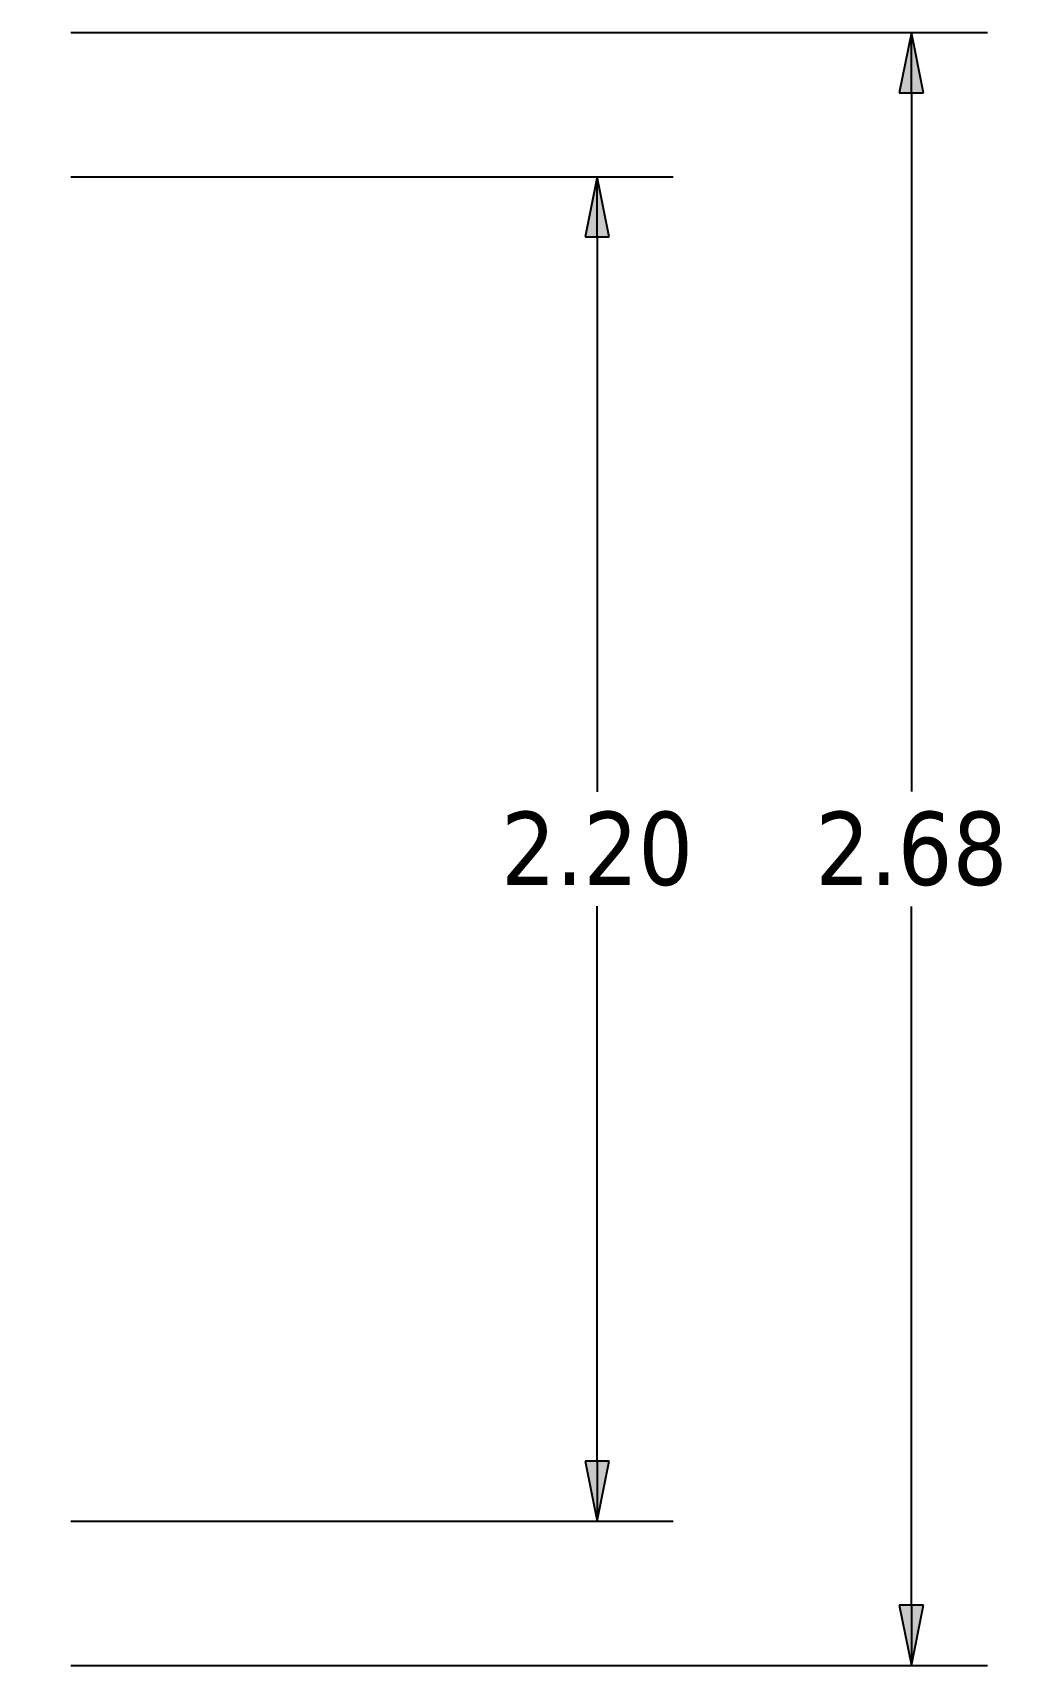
# Paper-space layout 'Sheet' of a CAD drawing. Header units: inches. Extents: x 9.39 to 10.99, y 14.87 to 17.55.
import ezdxf

# ---------------------------------------------------------------- set-up
doc = ezdxf.new("R2010")
doc.units = ezdxf.units.IN
doc.header["$MEASUREMENT"] = 0
doc.styles.add('Text poznámky (ANSI)', font='tahoma.ttf')
doc.dimstyles.new('Výchozí (ANSI)$0', dxfattribs={"dimtxt": 0.1200000047683716, "dimasz": 0.09842519685039369, "dimexe": 0.125, "dimexo": 0.06249999999999999, "dimgap": 0.03149606299212598, "dimtad": 0, "dimtih": 1, "dimtoh": 1, "dimzin": 4, "dimdsep": 46, "dimtxsty": 'Text poznámky (ANSI)', "dimblk": 'Filled-1', "dimcen": 0.09, "dimclrd": 256, "dimclre": 256, "dimclrt": 256, "dimadec": 0, "dimazin": 1, "dimtfac": 1, "dimtofl": 0, "dimtmove": 0, "dimatfit": 3, "dimfxl": 1, "dimtolj": 1, "dimtzin": 4, "dimlwd": -1, "dimlwe": -1, "dimarcsym": 0})

# ---------------------------------------------------------------- blocks, each defined once
blk = doc.blocks.new('Filled-1')
at = {"color": 0}
for p, q in [((0, 0), (-1, 0.2)), ((-1, 0.2), (-1, -0.2)), ((-1, 0), (0, 0)), ((-1, -0.2), (0, 0))]:
    blk.add_line(p, q, dxfattribs=at)
blk.add_solid([(-1, -0.2), (0, 0), (-1, 0.2)], dxfattribs=at)
blk = doc.blocks.new('*D33')
at = {"transparency": 16777216}
for p, q in [((9.457149467066579, 17.3133656162605), (10.44503017101847, 17.3133656162605)), ((10.32003017101847, 17.21494041941011), (10.32003017101847, 16.30499779803252)), ((10.32003017101847, 15.20706640366212), (10.32003017101847, 16.11700902503971)), ((9.457149467066579, 15.10864120681173), (10.44503017101847, 15.10864120681173))]:
    blk.add_line(p, q, dxfattribs=at)
at = {"layer": 'Defpoints', "color": 0, "transparency": 16777216}
for p in [(9.394649467066579, 17.3133656162605), (9.394649467066579, 15.10864120681173), (10.32003017101847, 15.10864120681173)]:
    blk.add_point(p, dxfattribs=at)
at = {"transparency": 16777216, "xscale": 0.09842519685039369, "yscale": 0.09842519685039369, "zscale": 0.09842519685039369}
for p, rotation in [((10.32003017101847, 17.3133656162605), 90), ((10.32003017101847, 15.10864120681173), 270)]:
    blk.add_blockref('Filled-1', p, dxfattribs=dict(at, rotation=rotation))
at = {"transparency": 16777216, "insert": (10.32003017101847, 16.21100341153611), "char_height": 0.1200000047683716, "attachment_point": 5, "style": 'Text poznámky (ANSI)'}
blk.add_mtext('\\A1;2.20', dxfattribs=at)
blk = doc.blocks.new('*D34')
at = {"transparency": 16777216}
for p, q in [((9.457149467066579, 17.5495860887019), (10.96028384792293, 17.5495860887019)), ((10.83528384792293, 17.45116089185151), (10.83528384792293, 16.30523957104415)), ((10.83528384792293, 14.97084593122072), (10.83528384792293, 16.11676725202809)), ((9.457149467066579, 14.87242073437033), (10.96028384792293, 14.87242073437033))]:
    blk.add_line(p, q, dxfattribs=at)
at = {"layer": 'Defpoints', "color": 0, "transparency": 16777216}
for p in [(9.394649467066579, 17.5495860887019), (9.394649467066579, 14.87242073437033), (10.83528384792293, 14.87242073437033)]:
    blk.add_point(p, dxfattribs=at)
at = {"transparency": 16777216, "xscale": 0.09842519685039369, "yscale": 0.09842519685039369, "zscale": 0.09842519685039369}
for p, rotation in [((10.83528384792293, 17.5495860887019), 90), ((10.83528384792293, 14.87242073437033), 270)]:
    blk.add_blockref('Filled-1', p, dxfattribs=dict(at, rotation=rotation))
at = {"transparency": 16777216, "insert": (10.83528384792293, 16.21100341153611), "char_height": 0.1200000047683716, "attachment_point": 5, "style": 'Text poznámky (ANSI)'}
blk.add_mtext('\\A1;2.68', dxfattribs=at)

psp = doc.layouts.new('Sheet')

# ---------------------------------------------------------------- dimensions: what is measured, and where the dimension line sits
for base, p1, p2, picture, middle in [((10.83528384792293, 14.87242073437033), (9.394649467066575, 17.54958608870189), (9.394649467066575, 14.87242073437032), '*D34', (10.83528384792293, 16.21100341153611)), ((10.32003017101847, 15.10864120681173), (9.394649467066575, 17.3133656162605), (9.394649467066575, 15.10864120681172), '*D33', (10.32003017101847, 16.21100341153611))]:
    dim = psp.add_linear_dim(base=base, p1=p1, p2=p2, angle=90, dimstyle='Výchozí (ANSI)$0', override={"dimlfac": -0.9999999999997905})
    dim.commit()
    dim.dimension.update_dxf_attribs({"geometry": picture, "text_midpoint": middle})

doc.saveas('drawing.dxf')
